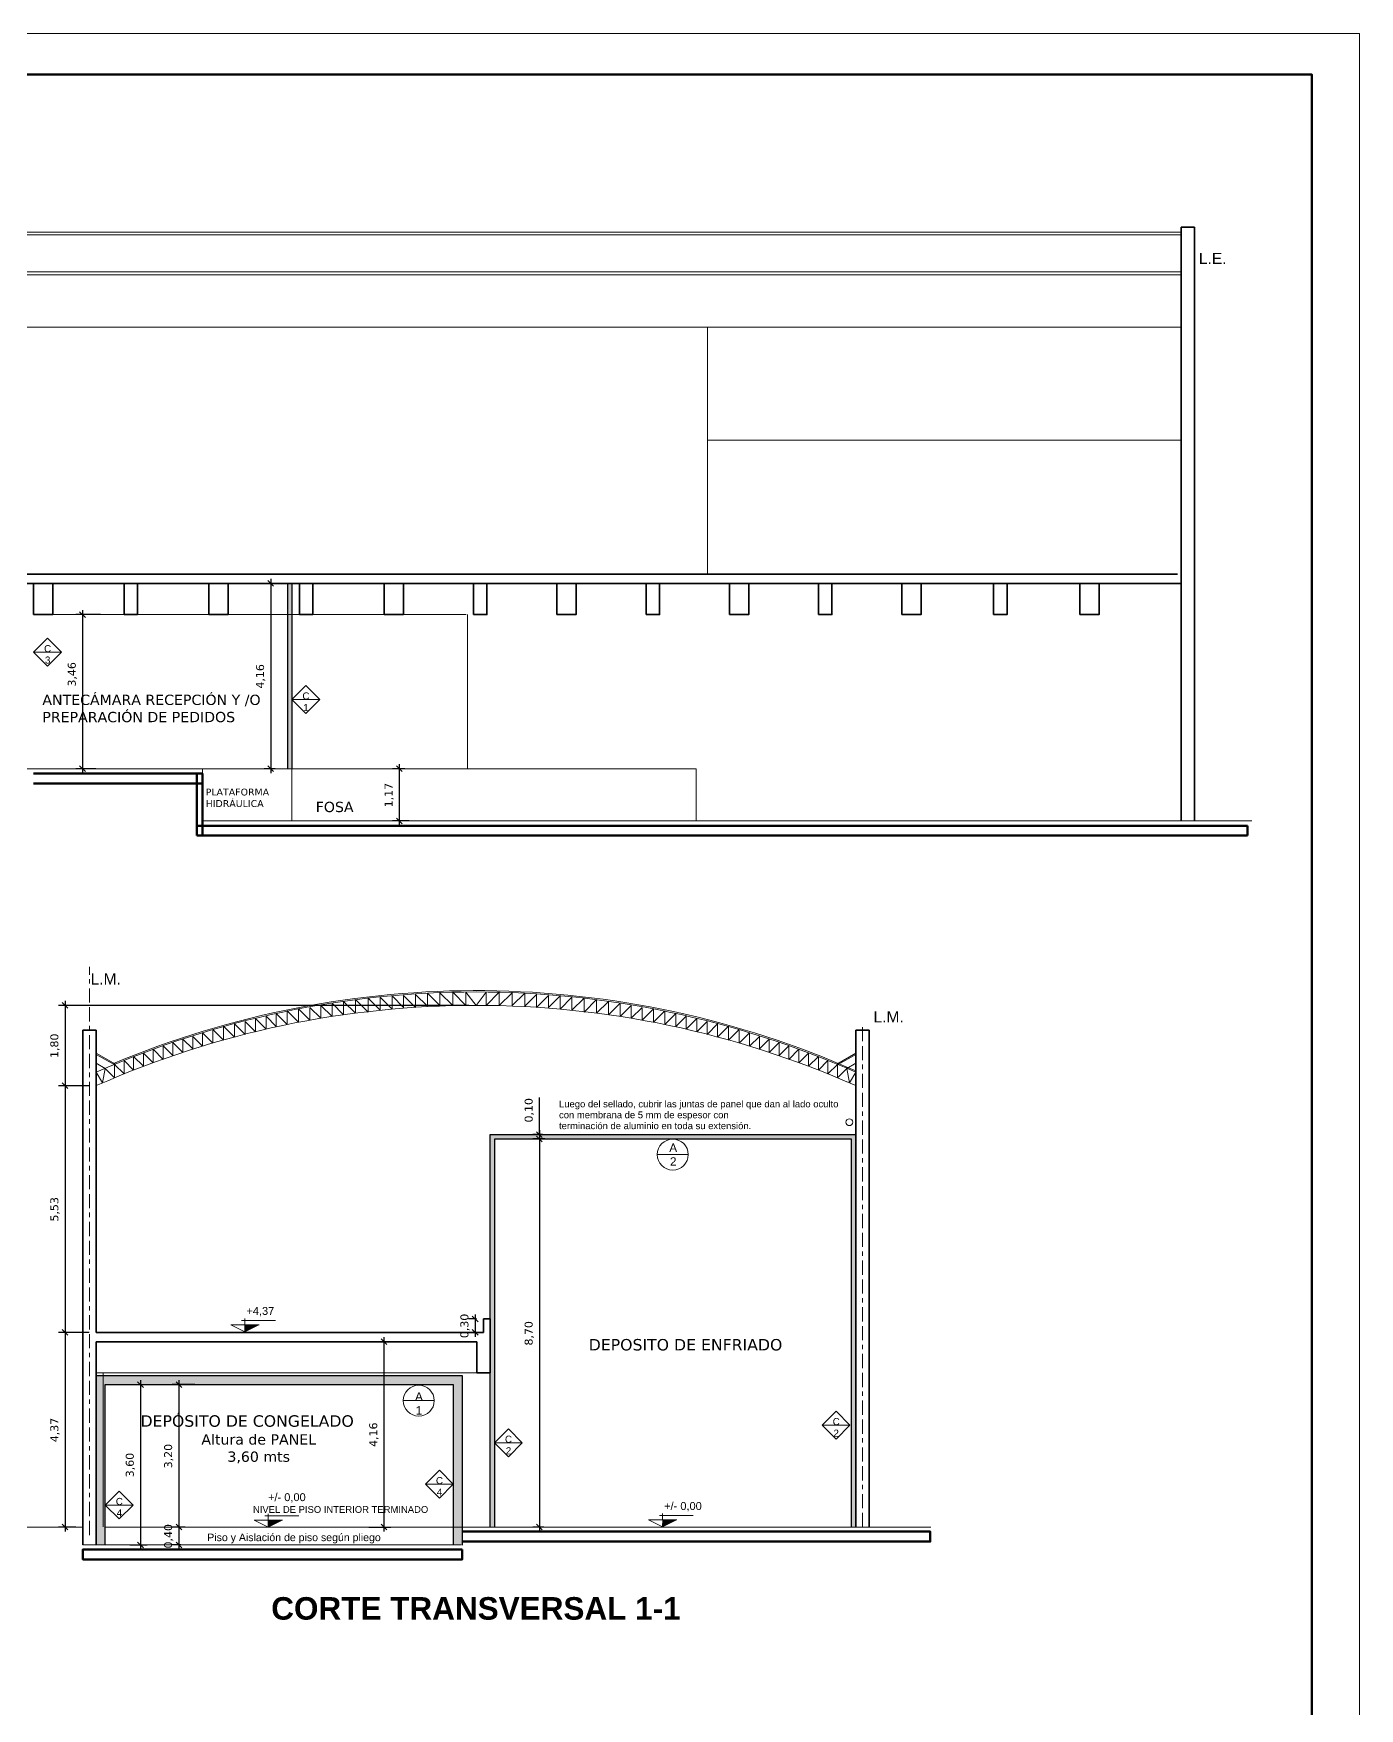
# Model space of a CAD drawing. Header units: metres. Extents: x -16.9 to 45.1, y -12.2 to 64.8.
# Drawn here: x 15.34 to 45.06, y 27.27 to 64.82 of the extents above; entities that cross this region are included whole.
import ezdxf

# ---------------------------------------------------------------- set-up
doc = ezdxf.new("R2010")
doc.units = ezdxf.units.M
doc.header["$LTSCALE"] = 0.508
doc.header["$PDMODE"] = 1
doc.header["$PDSIZE"] = -2
doc.linetypes.add('STYLE_07', pattern=[1.875, 0.625, -0.20828, 0.625, -0.20836, 0.06943, -0.13893])
doc.linetypes.add('STYLE_10', pattern=[5.9375, 3.75, -0.277785, 0.69443, -0.277785, 0.625, -0.3125])
doc.layers.get('0').update_dxf_attribs({"lineweight": 18})
for name, color, linetype, lineweight in [('columnas HA', 7, 'Continuous', 35), ('Dimension', 7, 'Continuous', 5), ('Muros', 7, 'Continuous', 35), ('None', 7, 'Continuous', 5), ('panel nuevo', 7, 'Continuous', 30), ('ROTUL1', 7, 'Continuous', 20), ('TEXTO', 7, 'Continuous', 18), ('TEXTOTERMINACIONES', 7, 'Continuous', 20)]:
    doc.layers.add(name, color=color, linetype=linetype, lineweight=lineweight)
doc.styles.add('Arial', font='arial.ttf')
doc.styles.add('Arial (bold)', font='')
doc.styles.add('Verdana', font='verdana.ttf')
doc.styles.get('Arial (bold)').set_extended_font_data('Arial', bold=True)
doc.dimstyles.new('personal', dxfattribs={"dimtxt": 0.227376, "dimasz": 0.179989, "dimexe": 0.15, "dimexo": 0.159, "dimgap": 0.001, "dimtad": 1, "dimzin": 3, "dimtxsty": 'Arial', "dimblk": 'VW_SLASH', "dimcen": 0, "dimdle": 0.001, "dimazin": 0, "dimtfac": 0.8, "dimtix": 1, "dimtmove": 0, "dimatfit": 0, "dimldrblk": 'VW_CONCAVEFILLED', "dimfxl": 0, "dimfrac": 2, "dimtolj": 1, "dimtzin": 3, "dimarcsym": 0})
pattern_1 = [(0, (0.94279, 11.969912), (0.050229492, 0.029000004), [0.03348633, -0.066972656]), (120, (0.94279, 11.969912), (-0.050229486, 0.029000014), [0.03348633, -0.066972656]), (60, (0.976275, 12.027912), (6e-09, 0.058000018), [0.03348633, -0.066972656])]

# ---------------------------------------------------------------- blocks, each defined once
blk = doc.blocks.new('*D62')
at = {"layer": 'Defpoints', "color": 0, "lineweight": 0, "transparency": 16777216}
for p in [(22.697, 35.493), (23.197, 35.493), (22.697, 31.338)]:
    blk.add_point(p, dxfattribs=at)
at = {"layer": 'Dimension', "color": 0, "lineweight": -2, "transparency": 16777216}
for p, q in [((22.856, 35.493), (23.347, 35.493)), ((23.197, 35.593), (23.197, 35.493)), ((23.197, 35.493), (23.197, 31.338)), ((22.856, 31.338), (23.347, 31.338)), ((23.197, 31.338), (23.197, 31.238))]:
    blk.add_line(p, q, dxfattribs=at)
at = {"layer": 'panel nuevo', "color": 0, "transparency": 16777216}
for points in [[(23.134, 35.557), (23.261, 35.43)], [(23.261, 31.275), (23.134, 31.402)]]:
    blk.add_lwpolyline(points, dxfattribs=at)
at = {"layer": 'Dimension', "color": 0, "transparency": 16777216, "insert": (22.866, 33.135), "char_height": 0.1794, "attachment_point": 1, "rotation": 90, "line_spacing_factor": 1.003239, "style": 'Verdana'}
blk.add_mtext('4,16', dxfattribs=at)
blk = doc.blocks.new('VW_CONCAVEFILLED')
at = {"linetype": 'ByBlock', "lineweight": 0}
blk.add_hatch(color=0, dxfattribs=at).paths.add_polyline_path([(-1.11, 0.3), (-1.08, 0.28), (-1.05, 0.26), (-1.01, 0.25), (-0.98, 0.23), (-0.95, 0.22), (-0.91, 0.2), (-0.88, 0.19), (-0.85, 0.17), (-0.81, 0.16), (-0.78, 0.15), (-0.75, 0.13), (-0.71, 0.12), (-0.68, 0.11), (-0.64, 0.1), (-0.61, 0.09), (-0.57, 0.08), (-0.54, 0.07), (-0.5, 0.06), (-0.47, 0.06), (-0.43, 0.05), (-0.4, 0.04), (-0.36, 0.04), (-0.33, 0.03), (-0.29, 0.02), (-0.26, 0.02), (-0.22, 0.01), (-0.18, 0.01), (-0.15, 0.01), (-0.11, 0.01), (-0.07, 0), (-0.04, 0), (0, 0), (-0.04, 0), (-0.07, 0), (-0.11, -0.01), (-0.15, -0.01), (-0.18, -0.01), (-0.22, -0.01), (-0.26, -0.02), (-0.29, -0.02), (-0.33, -0.03), (-0.36, -0.04), (-0.4, -0.04), (-0.43, -0.05), (-0.47, -0.06), (-0.5, -0.06), (-0.54, -0.07), (-0.57, -0.08), (-0.61, -0.09), (-0.64, -0.1), (-0.68, -0.11), (-0.71, -0.12), (-0.75, -0.13), (-0.78, -0.15), (-0.81, -0.16), (-0.85, -0.17), (-0.88, -0.19), (-0.91, -0.2), (-0.95, -0.22), (-0.98, -0.23), (-1.01, -0.25), (-1.05, -0.26), (-1.08, -0.28), (-1.11, -0.3), (-1.1, -0.28), (-1.08, -0.27), (-1.07, -0.25), (-1.06, -0.23), (-1.05, -0.22), (-1.04, -0.2), (-1.03, -0.18), (-1.02, -0.16), (-1.02, -0.14), (-1.01, -0.12), (-1.01, -0.1), (-1, -0.08), (-1, -0.06), (-1, -0.04), (-0.99, -0.02), (-0.99, 0), (-0.99, 0.02), (-1, 0.04), (-1, 0.06), (-1, 0.08), (-1.01, 0.1), (-1.01, 0.12), (-1.02, 0.14), (-1.02, 0.16), (-1.03, 0.18), (-1.04, 0.2), (-1.05, 0.22), (-1.06, 0.23), (-1.07, 0.25), (-1.08, 0.27), (-1.1, 0.28)])
at = {"layer": 'panel nuevo', "color": 0}
blk.add_lwpolyline([(-1.11, 0.3), (-1.08, 0.28), (-1.05, 0.26), (-1.01, 0.25), (-0.98, 0.23), (-0.95, 0.22), (-0.91, 0.2), (-0.88, 0.19), (-0.85, 0.17), (-0.81, 0.16), (-0.78, 0.15), (-0.75, 0.13), (-0.71, 0.12), (-0.68, 0.11), (-0.64, 0.1), (-0.61, 0.09), (-0.57, 0.08), (-0.54, 0.07), (-0.5, 0.06), (-0.47, 0.06), (-0.43, 0.05), (-0.4, 0.04), (-0.36, 0.04), (-0.33, 0.03), (-0.29, 0.02), (-0.26, 0.02), (-0.22, 0.01), (-0.18, 0.01), (-0.15, 0.01), (-0.11, 0.01), (-0.07, 0), (-0.04, 0), (0, 0), (-0.04, 0), (-0.07, 0), (-0.11, -0.01), (-0.15, -0.01), (-0.18, -0.01), (-0.22, -0.01), (-0.26, -0.02), (-0.29, -0.02), (-0.33, -0.03), (-0.36, -0.04), (-0.4, -0.04), (-0.43, -0.05), (-0.47, -0.06), (-0.5, -0.06), (-0.54, -0.07), (-0.57, -0.08), (-0.61, -0.09), (-0.64, -0.1), (-0.68, -0.11), (-0.71, -0.12), (-0.75, -0.13), (-0.78, -0.15), (-0.81, -0.16), (-0.85, -0.17), (-0.88, -0.19), (-0.91, -0.2), (-0.95, -0.22), (-0.98, -0.23), (-1.01, -0.25), (-1.05, -0.26), (-1.08, -0.28), (-1.11, -0.3), (-1.1, -0.28), (-1.08, -0.27), (-1.07, -0.25), (-1.06, -0.23), (-1.05, -0.22), (-1.04, -0.2), (-1.03, -0.18), (-1.02, -0.16), (-1.02, -0.14), (-1.01, -0.12), (-1.01, -0.1), (-1, -0.08), (-1, -0.06), (-1, -0.04), (-0.99, -0.02), (-0.99, 0), (-0.99, 0.02), (-1, 0.04), (-1, 0.06), (-1, 0.08), (-1.01, 0.1), (-1.01, 0.12), (-1.02, 0.14), (-1.02, 0.16), (-1.03, 0.18), (-1.04, 0.2), (-1.05, 0.22), (-1.06, 0.23), (-1.07, 0.25), (-1.08, 0.27), (-1.1, 0.28)], close=True, dxfattribs=at)
blk = doc.blocks.new('VW_SLASH')
at = {"color": 0, "linetype": 'ByBlock', "lineweight": -2}
blk.add_line((0, 0), (-1, 0), dxfattribs=at)
at = {"layer": 'panel nuevo', "color": 0}
blk.add_lwpolyline([(0.35, 0.35), (-0.35, -0.35)], dxfattribs=at)
blk = doc.blocks.new('*D63')
at = {"layer": 'Defpoints', "color": 0, "lineweight": 0, "transparency": 16777216}
for p in [(16.05, 35.703), (16.75, 35.703), (16.45, 31.338)]:
    blk.add_point(p, dxfattribs=at)
at = {"layer": 'Dimension', "color": 0, "lineweight": -2, "transparency": 16777216}
for p, q in [((16.591, 35.703), (15.9, 35.703)), ((16.05, 35.803), (16.05, 35.703)), ((16.05, 35.703), (16.05, 31.338)), ((16.291, 31.338), (15.9, 31.338)), ((16.05, 31.338), (16.05, 31.238))]:
    blk.add_line(p, q, dxfattribs=at)
at = {"layer": 'panel nuevo', "color": 0, "transparency": 16777216}
for points in [[(15.986, 35.767), (16.114, 35.64)], [(16.114, 31.275), (15.986, 31.402)]]:
    blk.add_lwpolyline(points, dxfattribs=at)
at = {"layer": 'Dimension', "color": 0, "transparency": 16777216, "insert": (15.719, 33.24), "char_height": 0.1794, "attachment_point": 1, "rotation": 90, "line_spacing_factor": 1.003239, "style": 'Verdana'}
blk.add_mtext('4,37', dxfattribs=at)
blk = doc.blocks.new('*D64')
at = {"layer": 'Defpoints', "color": 0, "lineweight": 0, "transparency": 16777216}
for p in [(17.22, 34.533), (17.74, 34.533), (17.34, 30.938)]:
    blk.add_point(p, dxfattribs=at)
at = {"layer": 'Dimension', "color": 0, "lineweight": -2, "transparency": 16777216}
for p, q in [((17.74, 34.633), (17.74, 34.533)), ((17.379, 34.533), (17.89, 34.533)), ((17.74, 34.533), (17.74, 30.938)), ((17.499, 30.938), (17.89, 30.938)), ((17.74, 30.938), (17.74, 30.838))]:
    blk.add_line(p, q, dxfattribs=at)
at = {"layer": 'panel nuevo', "color": 0, "transparency": 16777216}
for points in [[(17.676, 34.597), (17.804, 34.47)], [(17.804, 30.875), (17.676, 31.002)]]:
    blk.add_lwpolyline(points, dxfattribs=at)
at = {"layer": 'Dimension', "color": 0, "transparency": 16777216, "insert": (17.409, 32.455), "char_height": 0.1794, "attachment_point": 1, "rotation": 90, "line_spacing_factor": 1.003239, "style": 'Verdana'}
blk.add_mtext('3,60', dxfattribs=at)
blk = doc.blocks.new('*D65')
at = {"layer": 'Defpoints', "color": 0, "lineweight": 0, "transparency": 16777216}
for p in [(16.05, 41.233), (16.45, 41.233), (16.591, 35.703)]:
    blk.add_point(p, dxfattribs=at)
at = {"layer": 'Dimension', "color": 0, "lineweight": -2, "transparency": 16777216}
for p, q in [((16.05, 41.333), (16.05, 41.233)), ((16.291, 41.233), (15.9, 41.233)), ((16.05, 41.233), (16.05, 35.703)), ((16.432, 35.703), (15.9, 35.703)), ((16.05, 35.703), (16.05, 35.603))]:
    blk.add_line(p, q, dxfattribs=at)
at = {"layer": 'panel nuevo', "color": 0, "transparency": 16777216}
for points in [[(15.986, 41.297), (16.114, 41.17)], [(16.114, 35.64), (15.986, 35.767)]]:
    blk.add_lwpolyline(points, dxfattribs=at)
at = {"layer": 'Dimension', "color": 0, "transparency": 16777216, "insert": (15.719, 38.188), "char_height": 0.1794, "attachment_point": 1, "rotation": 90, "line_spacing_factor": 1.003239, "style": 'Verdana'}
blk.add_mtext('5,53', dxfattribs=at)
blk = doc.blocks.new('*D66')
at = {"layer": 'Defpoints', "color": 0, "lineweight": 0, "transparency": 16777216}
for p in [(25.24, 36.003), (25.43, 36.003), (25.43, 35.703)]:
    blk.add_point(p, dxfattribs=at)
at = {"layer": 'Dimension', "color": 0, "lineweight": -2, "transparency": 16777216}
for p, q in [((25.24, 36.103), (25.24, 36.003)), ((25.271, 36.003), (25.09, 36.003)), ((25.271, 35.703), (25.09, 35.703)), ((25.24, 36.003), (25.24, 35.703)), ((25.24, 35.703), (25.24, 35.603))]:
    blk.add_line(p, q, dxfattribs=at)
at = {"layer": 'panel nuevo', "color": 0, "transparency": 16777216}
for points in [[(25.176, 36.067), (25.304, 35.94)], [(25.304, 35.64), (25.176, 35.767)]]:
    blk.add_lwpolyline(points, dxfattribs=at)
at = {"layer": 'Dimension', "color": 0, "transparency": 16777216, "insert": (24.909, 35.573), "char_height": 0.1794, "attachment_point": 1, "rotation": 90, "line_spacing_factor": 1.003239, "style": 'Verdana'}
blk.add_mtext('0,30', dxfattribs=at)
blk = doc.blocks.new('*D67')
at = {"layer": 'Defpoints', "color": 0, "lineweight": 0, "transparency": 16777216}
for p in [(16.05, 43.033), (25.26, 43.033), (16.75, 41.233)]:
    blk.add_point(p, dxfattribs=at)
at = {"layer": 'Dimension', "color": 0, "lineweight": -2, "transparency": 16777216}
for p, q in [((25.101, 43.033), (15.9, 43.033)), ((16.05, 43.133), (16.05, 43.033)), ((16.05, 43.033), (16.05, 41.233)), ((16.591, 41.233), (15.9, 41.233)), ((16.05, 41.233), (16.05, 41.133))]:
    blk.add_line(p, q, dxfattribs=at)
at = {"layer": 'panel nuevo', "color": 0, "transparency": 16777216}
for points in [[(15.986, 43.097), (16.114, 42.97)], [(16.114, 41.17), (15.986, 41.297)]]:
    blk.add_lwpolyline(points, dxfattribs=at)
at = {"layer": 'Dimension', "color": 0, "transparency": 16777216, "insert": (15.719, 41.853), "char_height": 0.1794, "attachment_point": 1, "rotation": 90, "line_spacing_factor": 1.003239, "style": 'Verdana'}
blk.add_mtext('1,80', dxfattribs=at)
blk = doc.blocks.new('Group-2')
at = {"layer": 'None', "linetype": 'Continuous', "lineweight": 0}
blk.add_hatch(color=7, dxfattribs=at).paths.add_polyline_path([(0.007, 0.165), (0.006, 0.009), (0.32, 0.165)])
at = {"layer": 'None', "color": 0, "linetype": 'Continuous', "lineweight": 9}
for p, q in [((-0.309, 0.165), (0.323, 0.165)), ((-0.309, 0.165), (0.006, 0.009)), ((-0.068, 0.264), (0.691, 0.264)), ((0.006, 0.009), (0.006, 0.309))]:
    blk.add_line(p, q, dxfattribs=at)
blk.add_lwpolyline([(0.007, 0.165), (0.006, 0.009), (0.32, 0.165)], close=True, dxfattribs=at)
at = {"color": 0, "linetype": 'STYLE_10', "lineweight": 9}
blk.add_wipeout([(0.007, 0.165), (0.003, 0.009), (-0.309, 0.165)], dxfattribs=at).dxf.layer = 'None'
at = {"layer": 'None', "color": 0, "linetype": 'STYLE_10', "lineweight": 9}
blk.add_lwpolyline([(0.007, 0.165), (0.003, 0.009), (-0.309, 0.165)], close=True, dxfattribs=at)
blk = doc.blocks.new('nivel alzado')
at = {"layer": 'None', "color": 0}
blk.add_blockref('Group-2', (0, 0), dxfattribs=at)
blk = doc.blocks.new('*D171')
at = {"layer": 'Defpoints', "color": 0, "lineweight": 0, "transparency": 16777216}
for p in [(18.6, 34.533), (19.12, 34.533), (18.9, 31.338)]:
    blk.add_point(p, dxfattribs=at)
at = {"layer": 'Dimension', "color": 0, "lineweight": -2, "transparency": 16777216}
for p, q in [((18.6, 34.633), (18.6, 34.533)), ((18.961, 34.533), (18.45, 34.533)), ((18.6, 34.533), (18.6, 31.338)), ((18.741, 31.338), (18.45, 31.338)), ((18.6, 31.338), (18.6, 31.238))]:
    blk.add_line(p, q, dxfattribs=at)
at = {"layer": 'panel nuevo', "color": 0, "transparency": 16777216}
for points in [[(18.536, 34.597), (18.664, 34.47)], [(18.664, 31.275), (18.536, 31.402)]]:
    blk.add_lwpolyline(points, dxfattribs=at)
at = {"layer": 'Dimension', "color": 0, "transparency": 16777216, "insert": (18.269, 32.655), "char_height": 0.1794, "attachment_point": 1, "rotation": 90, "line_spacing_factor": 1.003239, "style": 'Verdana'}
blk.add_mtext('3,20', dxfattribs=at)
blk = doc.blocks.new('*D172')
at = {"layer": 'Defpoints', "color": 0, "lineweight": 0, "transparency": 16777216}
for p in [(26.68, 40.138), (26.905, 40.138), (26.96, 40.038)]:
    blk.add_point(p, dxfattribs=at)
at = {"layer": 'Dimension', "color": 0, "lineweight": -2, "transparency": 16777216}
for p, q in [((26.68, 40.138), (26.68, 40.969)), ((26.68, 40.238), (26.68, 40.138)), ((26.746, 40.138), (26.53, 40.138)), ((26.801, 40.038), (26.53, 40.038)), ((26.68, 40.138), (26.68, 40.038)), ((26.68, 40.038), (26.68, 39.938))]:
    blk.add_line(p, q, dxfattribs=at)
at = {"layer": 'panel nuevo', "color": 0, "transparency": 16777216}
for points in [[(26.616, 40.202), (26.744, 40.075)], [(26.744, 39.975), (26.616, 40.102)]]:
    blk.add_lwpolyline(points, dxfattribs=at)
at = {"layer": 'Dimension', "color": 0, "transparency": 16777216, "insert": (26.349, 40.408), "char_height": 0.1794, "attachment_point": 1, "rotation": 90, "line_spacing_factor": 1.003239, "style": 'Verdana'}
blk.add_mtext('0,10', dxfattribs=at)
blk = doc.blocks.new('*D173')
at = {"layer": 'Defpoints', "color": 0, "lineweight": 0, "transparency": 16777216}
for p in [(26.68, 40.038), (26.96, 40.038), (26.94, 31.338)]:
    blk.add_point(p, dxfattribs=at)
at = {"layer": 'Dimension', "color": 0, "lineweight": -2, "transparency": 16777216}
for p, q in [((26.801, 40.038), (26.53, 40.038)), ((26.68, 40.138), (26.68, 40.038)), ((26.68, 40.038), (26.68, 31.338)), ((26.781, 31.338), (26.53, 31.338)), ((26.68, 31.338), (26.68, 31.238))]:
    blk.add_line(p, q, dxfattribs=at)
at = {"layer": 'panel nuevo', "color": 0, "transparency": 16777216}
for points in [[(26.616, 40.102), (26.744, 39.975)], [(26.744, 31.275), (26.616, 31.402)]]:
    blk.add_lwpolyline(points, dxfattribs=at)
at = {"layer": 'Dimension', "color": 0, "transparency": 16777216, "insert": (26.349, 35.408), "char_height": 0.1794, "attachment_point": 1, "rotation": 90, "line_spacing_factor": 1.003239, "style": 'Verdana'}
blk.add_mtext('8,70', dxfattribs=at)
blk = doc.blocks.new('*D202')
at = {"layer": 'Defpoints', "color": 0, "lineweight": 0, "transparency": 16777216}
for p in [(23.54, 48.338), (23.82, 48.338), (23.92, 47.168)]:
    blk.add_point(p, dxfattribs=at)
at = {"layer": 'Dimension', "color": 0, "lineweight": -2, "transparency": 16777216}
for p, q in [((23.54, 48.438), (23.54, 48.338)), ((23.661, 48.338), (23.39, 48.338)), ((23.54, 48.338), (23.54, 47.168)), ((23.761, 47.168), (23.39, 47.168)), ((23.54, 47.168), (23.54, 47.068))]:
    blk.add_line(p, q, dxfattribs=at)
at = {"layer": 'panel nuevo', "color": 0, "transparency": 16777216}
for points in [[(23.476, 48.402), (23.604, 48.275)], [(23.604, 47.105), (23.476, 47.232)]]:
    blk.add_lwpolyline(points, dxfattribs=at)
at = {"layer": 'Dimension', "color": 0, "transparency": 16777216, "insert": (23.209, 47.473), "char_height": 0.1794, "attachment_point": 1, "rotation": 90, "line_spacing_factor": 1.003239, "style": 'Verdana'}
blk.add_mtext('1,17', dxfattribs=at)
blk = doc.blocks.new('*D215')
at = {"layer": 'Defpoints', "color": 0, "lineweight": 0, "transparency": 16777216}
for p in [(20.66, 52.493), (20.9, 52.493), (20.92, 48.338)]:
    blk.add_point(p, dxfattribs=at)
at = {"layer": 'Dimension', "color": 0, "lineweight": -2, "transparency": 16777216}
for p, q in [((20.66, 52.593), (20.66, 52.493)), ((20.741, 52.493), (20.51, 52.493)), ((20.66, 52.493), (20.66, 48.338)), ((20.761, 48.338), (20.51, 48.338)), ((20.66, 48.338), (20.66, 48.238))]:
    blk.add_line(p, q, dxfattribs=at)
at = {"layer": 'panel nuevo', "color": 0, "transparency": 16777216}
for points in [[(20.596, 52.557), (20.724, 52.43)], [(20.724, 48.275), (20.596, 48.402)]]:
    blk.add_lwpolyline(points, dxfattribs=at)
at = {"layer": 'Dimension', "color": 0, "transparency": 16777216, "insert": (20.329, 50.135), "char_height": 0.1794, "attachment_point": 1, "rotation": 90, "line_spacing_factor": 1.003239, "style": 'Verdana'}
blk.add_mtext('4,16', dxfattribs=at)
blk = doc.blocks.new('*D219')
at = {"layer": 'Defpoints', "color": 0, "lineweight": 0, "transparency": 16777216}
for p in [(16.44, 51.793), (17, 51.793), (16.9, 48.338)]:
    blk.add_point(p, dxfattribs=at)
at = {"layer": 'Dimension', "color": 0, "lineweight": -2, "transparency": 16777216}
for p, q in [((16.44, 51.893), (16.44, 51.793)), ((16.841, 51.793), (16.29, 51.793)), ((16.44, 51.793), (16.44, 48.338)), ((16.741, 48.338), (16.29, 48.338)), ((16.44, 48.338), (16.44, 48.238))]:
    blk.add_line(p, q, dxfattribs=at)
at = {"layer": 'panel nuevo', "color": 0, "transparency": 16777216}
for points in [[(16.376, 51.857), (16.504, 51.73)], [(16.504, 48.275), (16.376, 48.402)]]:
    blk.add_lwpolyline(points, dxfattribs=at)
at = {"layer": 'Dimension', "color": 0, "transparency": 16777216, "insert": (16.109, 50.18), "char_height": 0.1794, "attachment_point": 1, "rotation": 90, "line_spacing_factor": 1.003239, "style": 'Verdana'}
blk.add_mtext('3,46', dxfattribs=at)
blk = doc.blocks.new('*D223')
at = {"layer": 'Defpoints', "color": 0, "lineweight": 0, "transparency": 16777216}
for p in [(18.6, 31.338), (18.741, 31.338), (18.8, 30.938)]:
    blk.add_point(p, dxfattribs=at)
at = {"layer": 'Dimension', "color": 0, "lineweight": -2, "transparency": 16777216}
for p, q in [((18.582, 31.338), (18.45, 31.338)), ((18.6, 31.438), (18.6, 31.338)), ((18.6, 31.338), (18.6, 30.938)), ((18.641, 30.938), (18.45, 30.938)), ((18.6, 30.938), (18.6, 30.838))]:
    blk.add_line(p, q, dxfattribs=at)
at = {"layer": 'panel nuevo', "color": 0, "transparency": 16777216}
for points in [[(18.536, 31.402), (18.664, 31.275)], [(18.664, 30.875), (18.536, 31.002)]]:
    blk.add_lwpolyline(points, dxfattribs=at)
at = {"layer": 'Dimension', "color": 0, "transparency": 16777216, "insert": (18.269, 30.858), "char_height": 0.1794, "attachment_point": 1, "rotation": 90, "line_spacing_factor": 1.003239, "style": 'Verdana'}
blk.add_mtext('0,40', dxfattribs=at)

msp = doc.modelspace()

# ---------------------------------------------------------------- hatches: boundary and pattern name
at = {"layer": 'panel nuevo', "linetype": 'Continuous', "lineweight": 9}
h = msp.add_hatch(dxfattribs=at)
h.set_pattern_fill('HONEY', style=0, pattern_type=2)
h.set_pattern_definition(pattern_1)
h.paths.add_polyline_path([(21.033, 52.493), (21.133, 52.493), (21.133, 48.338), (21.033, 48.338)])
h = msp.add_hatch(dxfattribs=at)
h.set_pattern_fill('HONEY', style=0, pattern_type=2)
h.set_pattern_definition(pattern_1)
h.paths.add_polyline_path([(25.68, 31.338), (25.58, 31.338), (25.58, 40.138), (25.68, 40.038)])
h = msp.add_hatch(dxfattribs=at)
h.set_pattern_fill('HONEY', style=0, pattern_type=2)
h.set_pattern_definition(pattern_1)
h.paths.add_polyline_path([(25.68, 40.038), (25.58, 40.138), (33.77, 40.138), (33.67, 40.038)])
h = msp.add_hatch(dxfattribs=at)
h.set_pattern_fill('HONEY', style=0, pattern_type=2)
h.set_pattern_definition(pattern_1)
h.paths.add_polyline_path([(33.67, 40.038), (33.77, 40.138), (33.77, 31.338), (33.67, 31.338)])
h = msp.add_hatch(dxfattribs=at)
h.set_pattern_fill('HONEY', style=0, pattern_type=2)
h.set_pattern_definition(pattern_1)
h.paths.add_polyline_path([(16.95, 30.933), (16.75, 30.933), (16.75, 34.733), (16.95, 34.533)])
h = msp.add_hatch(dxfattribs=at)
h.set_pattern_fill('HONEY', style=0, pattern_type=2)
h.set_pattern_definition(pattern_1)
h.paths.add_polyline_path([(16.95, 34.533), (16.75, 34.733), (24.95, 34.733), (24.75, 34.533)])
h = msp.add_hatch(dxfattribs=at)
h.set_pattern_fill('HONEY', style=0, pattern_type=2)
h.set_pattern_definition(pattern_1)
h.paths.add_polyline_path([(24.75, 34.533), (24.95, 34.733), (24.95, 30.933), (24.75, 30.933)])

# ---------------------------------------------------------------- linework, layer by layer
at = {"layer": 'columnas HA'}
for p, q in [((-9.499, 52.703), (40.981, 52.703)), ((-9.499, 52.493), (41.063, 52.493))]:
    msp.add_line(p, q, dxfattribs=at)
for points in [[(15.341, 51.793), (15.773, 51.793), (15.773, 52.493), (15.341, 52.493)], [(17.372, 51.793), (17.672, 51.793), (17.672, 52.493), (17.372, 52.493)], [(19.271, 51.793), (19.703, 51.793), (19.703, 52.493), (19.271, 52.493)], [(21.302, 51.793), (21.602, 51.793), (21.602, 52.493), (21.302, 52.493)], [(23.201, 51.793), (23.633, 51.793), (23.633, 52.493), (23.201, 52.493)], [(25.202, 51.793), (25.502, 51.793), (25.502, 52.493), (25.202, 52.493)], [(27.071, 51.793), (27.503, 51.793), (27.503, 52.493), (27.071, 52.493)], [(29.072, 51.793), (29.372, 51.793), (29.372, 52.493), (29.072, 52.493)], [(30.941, 51.793), (31.373, 51.793), (31.373, 52.493), (30.941, 52.493)], [(32.937, 51.793), (33.237, 51.793), (33.237, 52.493), (32.937, 52.493)], [(34.801, 51.793), (35.233, 51.793), (35.233, 52.493), (34.801, 52.493)], [(36.861, 51.793), (37.161, 51.793), (37.161, 52.493), (36.861, 52.493)], [(38.791, 51.793), (39.223, 51.793), (39.223, 52.493), (38.791, 52.493)]]:
    msp.add_lwpolyline(points, close=True, dxfattribs=at)
at = {"layer": 'Muros'}
for p, q in [((41.063, 60.48), (41.063, 47.168)), ((41.063, 60.48), (41.363, 60.48)), ((41.363, 60.48), (41.363, 47.168)), ((16.75, 42.474), (16.45, 42.474)), ((16.45, 30.938), (16.45, 42.474)), ((16.75, 35.703), (16.75, 42.474)), ((33.77, 42.478), (33.77, 31.338)), ((33.77, 42.478), (34.07, 42.478)), ((34.07, 42.478), (34.07, 31.338)), ((16.75, 35.703), (25.43, 35.703)), ((25.58, 36.003), (25.43, 36.003)), ((25.43, 35.703), (25.43, 36.003)), ((25.58, 35.493), (25.58, 36.003)), ((16.75, 35.493), (25.28, 35.493)), ((16.75, 30.938), (16.75, 35.493)), ((25.28, 35.493), (25.28, 34.793)), ((25.58, 35.493), (25.58, 34.793)), ((25.28, 34.793), (25.58, 34.793))]:
    msp.add_line(p, q, dxfattribs=at)
at = {"layer": 'None', "linetype": 'Continuous', "lineweight": 5}
for p, q in [((41.063, 60.363), (-9.499, 60.363)), ((41.063, 60.31), (-9.489, 60.31)), ((-9.499, 59.474), (41.063, 59.474)), ((-9.479, 59.41), (41.063, 59.41)), ((41.063, 58.233), (-9.499, 58.233)), ((30.45, 52.703), (30.45, 58.233)), ((30.45, 55.703), (41.063, 55.703)), ((15.773, 51.793), (25.04, 51.793)), ((25.071, 51.793), (25.071, 48.338)), ((19.131, 48.338), (-0.669, 48.338)), ((21.133, 48.338), (21.133, 47.168)), ((30.193, 48.338), (30.193, 47.168)), ((42.65, 47.168), (19.131, 47.168)), ((25.034, 43.033), (25.034, 43.332)), ((25.034, 43.332), (25.26, 43.033)), ((25.486, 43.332), (25.26, 43.033)), ((25.486, 43.033), (25.486, 43.332)), ((16.75, 41.964), (17.177, 41.718)), ((16.75, 41.934), (17.147, 41.705)), ((16.75, 41.735), (16.949, 41.62)), ((33.77, 41.964), (33.343, 41.718)), ((33.77, 41.934), (33.373, 41.705)), ((33.77, 41.735), (33.571, 41.62)), ((25.58, 36.003), (25.58, 36.703)), ((33.77, 36.624), (33.79, 36.624)), ((16.75, 34.793), (25.58, 34.793)), ((16.9, 31.343), (16.9, 34.793)), ((25.58, 31.338), (25.58, 34.774)), ((24.95, 34.533), (24.95, 31.338)), ((16.45, 31.338), (15.2, 31.338)), ((25.58, 31.338), (16.95, 31.338)), ((35.43, 31.236), (24.95, 31.236)), ((35.45, 31.338), (25.58, 31.338)), ((24.93, 30.938), (16.45, 30.938))]:
    msp.add_line(p, q, dxfattribs=at)
at = {"layer": 'None', "lineweight": 50}
for p, q in [((19.131, 48.231), (15.341, 48.231)), ((19, 48.231), (19.131, 48.231)), ((19, 46.839), (19, 48.231)), ((19.131, 48.231), (19.131, 46.839)), ((15.341, 48.009), (19.131, 48.009)), ((42.55, 47.061), (19, 47.061)), ((42.55, 46.839), (42.55, 47.061)), ((19, 46.839), (42.55, 46.839)), ((19.131, 46.839), (19, 46.839))]:
    msp.add_line(p, q, dxfattribs=at)
at = {"layer": 'None', "linetype": 'STYLE_07', "lineweight": 5}
for p, q in [((16.6, 31.16), (16.6, 43.894)), ((33.92, 31.338), (33.92, 42.614))]:
    msp.add_line(p, q, dxfattribs=at)
at = {"layer": 'None', "linetype": 'Continuous', "lineweight": 5}
msp.add_lwpolyline([(30.193, 48.338), (19.131, 48.338), (19.131, 47.168), (30.193, 47.168)], dxfattribs=at)
at = {"layer": 'None', "linetype": 'Continuous', "lineweight": 5, "flags": 128}
for points in [[(16.75, 41.533), (16.888, 41.294), (16.949, 41.62), (17.159, 41.409), (17.159, 41.709), (17.372, 41.497), (17.372, 41.797), (17.586, 41.582), (17.586, 41.89), (17.808, 41.668), (17.808, 41.964), (18.024, 41.748), (18.024, 42.048), (18.249, 41.823), (18.249, 42.124), (18.468, 41.906), (18.468, 42.199), (18.688, 41.979), (18.688, 42.279), (18.91, 42.058), (18.91, 42.339), (19.129, 42.119), (19.129, 42.419), (19.36, 42.188), (19.36, 42.496), (19.603, 42.253), (19.603, 42.565), (19.845, 42.324), (19.845, 42.619), (20.082, 42.382), (20.082, 42.674), (20.314, 42.443), (20.314, 42.739), (20.553, 42.5), (20.553, 42.789), (20.78, 42.562), (20.78, 42.85), (21.028, 42.603), (21.028, 42.91), (21.284, 42.654), (21.284, 42.954), (21.537, 42.701), (21.537, 42.989), (21.783, 42.744), (21.783, 43.033), (22.032, 42.784), (22.032, 43.084), (22.293, 42.823), (22.293, 43.123), (22.557, 42.859), (22.557, 43.165), (22.839, 42.883), (22.839, 43.196), (23.112, 42.923), (23.112, 43.214), (23.377, 42.949), (23.377, 43.249), (23.637, 42.989), (23.637, 43.254), (23.902, 42.989), (23.902, 43.279), (24.169, 43.012), (24.169, 43.308), (24.449, 43.028), (24.449, 43.318), (24.74, 43.027), (24.74, 43.328), (25.034, 43.033)], [(33.77, 41.533), (33.632, 41.294), (33.571, 41.62), (33.361, 41.409), (33.361, 41.709), (33.148, 41.497), (33.148, 41.797), (32.934, 41.582), (32.934, 41.89), (32.712, 41.668), (32.712, 41.964), (32.496, 41.748), (32.496, 42.048), (32.271, 41.823), (32.271, 42.124), (32.052, 41.906), (32.052, 42.199), (31.832, 41.979), (31.832, 42.279), (31.61, 42.058), (31.61, 42.339), (31.391, 42.119), (31.391, 42.419), (31.16, 42.188), (31.16, 42.496), (30.917, 42.253), (30.917, 42.565), (30.675, 42.324), (30.675, 42.619), (30.438, 42.382), (30.438, 42.674), (30.206, 42.443), (30.206, 42.739), (29.967, 42.5), (29.967, 42.789), (29.74, 42.562), (29.74, 42.85), (29.492, 42.603), (29.492, 42.91), (29.236, 42.654), (29.236, 42.954), (28.983, 42.701), (28.983, 42.989), (28.737, 42.744), (28.737, 43.033), (28.488, 42.784), (28.488, 43.084), (28.227, 42.823), (28.227, 43.123), (27.963, 42.859), (27.963, 43.165), (27.681, 42.883), (27.681, 43.196), (27.408, 42.923), (27.408, 43.214), (27.143, 42.949), (27.143, 43.249), (26.883, 42.989), (26.883, 43.254), (26.618, 42.989), (26.618, 43.279), (26.351, 43.012), (26.351, 43.308), (26.071, 43.028), (26.071, 43.318), (25.78, 43.027), (25.78, 43.328), (25.486, 43.033)]]:
    msp.add_lwpolyline(points, dxfattribs=at)
at = {"layer": 'None', "lineweight": 50}
msp.add_lwpolyline([(24.95, 31.014), (35.44, 31.014), (35.44, 31.236), (24.95, 31.236)], dxfattribs=at)
msp.add_lwpolyline([(24.95, 30.836), (16.45, 30.836), (16.45, 30.614), (24.95, 30.614)], close=True, dxfattribs=at)
at = {"layer": 'None'}
msp.add_circle((33.626, 40.413), 0.075, dxfattribs=at)
at = {"layer": 'None', "linetype": 'Continuous', "lineweight": 5}
for centre, end in [((25.26, 22.317), 113.8859), ((25.26, 22.347), 112.7946)]:
    msp.add_arc(centre, 21.017, 66.1141, end, dxfattribs=at)
at = {"layer": 'None'}
msp.add_arc((25.26, 22.017), 21.017, 66.1141, 113.8859, dxfattribs=at)
at = {"layer": 'panel nuevo'}
for p, q in [((21.033, 52.493), (21.033, 48.338)), ((21.133, 52.493), (21.133, 48.338)), ((25.58, 31.338), (25.58, 40.138)), ((25.58, 40.138), (33.77, 40.138)), ((25.68, 31.338), (25.68, 40.038)), ((25.68, 40.038), (33.67, 40.038)), ((33.67, 40.038), (33.67, 31.338)), ((33.77, 40.138), (33.77, 31.338)), ((16.75, 30.933), (16.75, 34.733)), ((16.75, 34.733), (24.95, 34.733)), ((24.95, 34.733), (24.95, 30.933)), ((16.95, 30.933), (16.95, 34.533)), ((16.95, 34.533), (24.75, 34.533)), ((24.75, 34.533), (24.75, 30.933))]:
    msp.add_line(p, q, dxfattribs=at)
at = {"layer": 'TEXTOTERMINACIONES'}
for p, q in [((15.343, 50.95), (15.967, 50.95)), ((21.133, 49.889), (21.757, 49.889)), ((29.323, 39.688), (30.016, 39.688)), ((23.629, 34.172), (24.322, 34.172)), ((33.017, 33.623), (33.641, 33.623)), ((25.672, 33.228), (26.297, 33.228)), ((24.125, 32.3), (24.75, 32.3)), ((16.95, 31.833), (17.575, 31.833))]:
    msp.add_line(p, q, dxfattribs=at)
at = {"layer": 'TEXTOTERMINACIONES', "flags": 128}
for points in [[(15.967, 50.95), (15.655, 51.263), (15.343, 50.95), (15.655, 50.638)], [(21.757, 49.889), (21.445, 50.201), (21.133, 49.889), (21.445, 49.577)], [(33.641, 33.623), (33.329, 33.935), (33.017, 33.623), (33.329, 33.311)], [(26.297, 33.228), (25.984, 33.54), (25.672, 33.228), (25.984, 32.916)], [(24.75, 32.3), (24.438, 32.612), (24.125, 32.3), (24.438, 31.988)], [(17.575, 31.833), (17.262, 32.146), (16.95, 31.833), (17.262, 31.521)]]:
    msp.add_lwpolyline(points, close=True, dxfattribs=at)
at = {"layer": 'TEXTOTERMINACIONES'}
for centre in [(29.669, 39.688), (23.976, 34.172)]:
    msp.add_circle(centre, 0.347, dxfattribs=at)

# ---------------------------------------------------------------- texts
at = {"attachment_point": 1}
for s, insert, char_height, line_spacing_factor, style in [('L.E.', (41.46, 59.901), 0.25, 0.96736, 'Arial'), ('L.M.', (16.621, 43.751), 0.25, 0.96736, 'Arial'), ('L.M.', (34.167, 42.901), 0.25, 0.96736, 'Arial'), ('CORTE TRANSVERSAL 1-1', (20.67, 29.768), 0.50528, 0.992596, 'Arial (bold)')]:
    msp.add_mtext(s, dxfattribs=dict(at, insert=insert, char_height=char_height, line_spacing_factor=line_spacing_factor, style=style))
at = {"layer": 'None'}
for s, insert, char_height, attachment_point, line_spacing_factor, style in [('PLATAFORMA \\PHIDRÁULICA', (19.2, 47.892), 0.15379, 1, 1.003239, 'Verdana'), ('FOSA', (21.667, 47.597), 0.2307, 1, 1.003239, 'Verdana'), ('Luego del sellado, cubrir las juntas de panel que dan al lado oculto\\Pcon membrana de 5 mm de espesor con \\Pterminación de aluminio en toda su extensión.', (27.12, 40.256), 0.15158, 7, 0.96736, 'Arial'), ('+/- 0,00', (20.598, 32.097), 0.1768, 1, 0.96736, 'Arial')]:
    msp.add_mtext(s, dxfattribs=dict(at, insert=insert, char_height=char_height, attachment_point=attachment_point, line_spacing_factor=line_spacing_factor, style=style))
at = {"layer": 'TEXTO', "line_spacing_factor": 1.003239, "style": 'Verdana'}
for s, insert, char_height, attachment_point in [('ANTECÁMARA RECEPCIÓN Y /O\\PPREPARACIÓN DE PEDIDOS', (15.54, 49.998), 0.23068, 1), ('DEPOSITO DE ENFRIADO', (27.785, 35.554), 0.25632, 1), ('DEPÓSITO DE CONGELADO', (17.74, 33.844), 0.25632, 1), ('Altura de PANEL\\P3,60 mts', (20.389, 33.418), 0.23068, 2)]:
    msp.add_mtext(s, dxfattribs=dict(at, insert=insert, char_height=char_height, attachment_point=attachment_point))
at = {"layer": 'TEXTOTERMINACIONES', "attachment_point": 8, "line_spacing_factor": 0.96736, "style": 'Arial'}
for s, insert, char_height in [('C', (15.659, 50.949), 0.158), ('3', (15.659, 50.693), 0.158), ('C', (21.448, 49.888), 0.158), ('1', (21.448, 49.631), 0.158), ('A', (29.679, 39.747), 0.19), ('2', (29.679, 39.438), 0.19), ('A', (23.981, 34.168), 0.19), ('1', (23.981, 33.86), 0.19), ('C', (33.333, 33.622), 0.158), ('2', (33.333, 33.365), 0.158), ('C', (25.988, 33.227), 0.158), ('2', (25.988, 32.97), 0.158), ('C', (24.441, 32.299), 0.158), ('C', (17.266, 31.832), 0.158), ('4', (24.441, 32.042), 0.158), ('4', (17.266, 31.576), 0.158)]:
    msp.add_mtext(s, dxfattribs=dict(at, insert=insert, char_height=char_height))

# ---------------------------------------------------------------- dimensions: what is measured, and where the dimension line sits
at = {"layer": 'Dimension'}
for base, p1, p2, picture, middle in [((20.66, 52.493360723), (20.92, 48.338360723), (20.9, 52.493360723), '*D215', (20.66, 50.415860723)), ((23.54, 48.338), (23.92, 47.168), (23.82, 48.338), '*D202', (23.54, 47.753)), ((16.05, 43.033), (16.75, 41.233), (25.26, 43.033), '*D67', (16.05, 42.133)), ((16.05, 41.233), (16.591, 35.703), (16.45, 41.233), '*D65', (16.05, 38.468)), ((26.68, 40.038), (26.94, 31.338), (26.96, 40.038), '*D173', (26.68, 35.688)), ((25.24, 36.003), (25.43, 35.703), (25.43, 36.003), '*D66', (25.24, 35.853)), ((16.05, 35.703360723), (16.45, 31.338360723), (16.75, 35.703360723), '*D63', (16.05, 33.520860723)), ((23.197345124, 35.493360723), (22.697345124, 31.338360723), (22.697345124, 35.493360723), '*D62', (23.197345124, 33.415860723)), ((17.74, 34.533360723), (17.34, 30.938360723), (17.22, 34.533360723), '*D64', (17.74, 32.735860723)), ((18.6, 34.533360723), (18.9, 31.338360723), (19.12, 34.533360723), '*D171', (18.6, 32.935860723)), ((18.6, 31.338), (18.8, 30.938), (18.741, 31.338), '*D223', (18.6, 31.138))]:
    dim = msp.add_linear_dim(base=base, p1=p1, p2=p2, angle=270, dimstyle='personal', override={"dimtxt": 0.179421, "dimgap": 0.1, "dimpost": '<>', "dimtxsty": 'Verdana', "dimtmove": 2}, dxfattribs=at)
    dim.commit()
    dim.dimension.update_dxf_attribs({"geometry": picture, "text_midpoint": middle})
for base, p1, p2, override, picture, middle in [((16.44, 51.793360723), (16.9, 48.338360723), (17, 51.793360723), {"dimtxt": 0.179421, "dimgap": 0.1, "dimpost": '<>', "dimtxsty": 'Verdana', "dimtmove": 2}, '*D219', (16.34, 50.46)), ((26.68, 40.138), (26.96, 40.038), (26.905, 40.138), {"dimtxt": 0.179421, "dimgap": 0.1, "dimpost": '<>', "dimtxsty": 'Verdana', "dimtix": 0, "dimtmove": 2}, '*D172', (26.58, 40.408))]:
    dim = msp.add_linear_dim(base=base, p1=p1, p2=p2, angle=270, dimstyle='personal', override=override, dxfattribs=at)
    dim.commit()
    dim.dimension.update_dxf_attribs({"geometry": picture, "text_midpoint": middle, "dimtype": 160})

# ---------------------------------------------------------------- next in the draw order: block references
at = {"layer": 'Muros'}
for p in [(20.074, 35.708), (20.596, 31.329)]:
    msp.add_blockref('nivel alzado', p, dxfattribs=at)

# ---------------------------------------------------------------- next in the draw order: linework, layer by layer
at = {"layer": 'None', "lineweight": 50}
msp.add_lwpolyline([(43.992, 48.418), (43.992, 63.899), (-13.008, 63.899), (-13.008, -11.101), (43.992, -11.101), (43.992, 48.418)], dxfattribs=at)
at = {"layer": 'ROTUL1', "linetype": 'Continuous', "lineweight": 9}
msp.add_lwpolyline([(45.06, 48.338), (45.06, 64.82), (-13.94, 64.82), (-13.94, -12.18), (45.06, -12.18), (45.06, 48.338)], dxfattribs=at)

# ---------------------------------------------------------------- next in the draw order: texts
at = {"layer": 'None', "insert": (20.113, 36.272), "char_height": 0.1768, "attachment_point": 1, "line_spacing_factor": 0.96736, "style": 'Arial'}
msp.add_mtext('+4,37', dxfattribs=at)
at = {"layer": 'TEXTO', "style": 'Arial'}
for s, insert, char_height, attachment_point, line_spacing_factor in [('NIVEL DE PISO INTERIOR TERMINADO', (20.26, 31.655), 0.15158, 7, 1.121577), ('Piso y Aislación de piso según pliego', (19.236, 31.192), 0.16918, 1, 0.96736)]:
    msp.add_mtext(s, dxfattribs=dict(at, insert=insert, char_height=char_height, attachment_point=attachment_point, line_spacing_factor=line_spacing_factor))

# ---------------------------------------------------------------- next in the draw order: block references
at = {"layer": 'Muros'}
msp.add_blockref('nivel alzado', (29.436, 31.335), dxfattribs=at)

# ---------------------------------------------------------------- next in the draw order: texts
at = {"layer": 'None', "insert": (29.475, 31.899), "char_height": 0.1768, "attachment_point": 1, "line_spacing_factor": 0.96736, "style": 'Arial'}
msp.add_mtext('+/- 0,00', dxfattribs=at)

doc.saveas('drawing.dxf')
